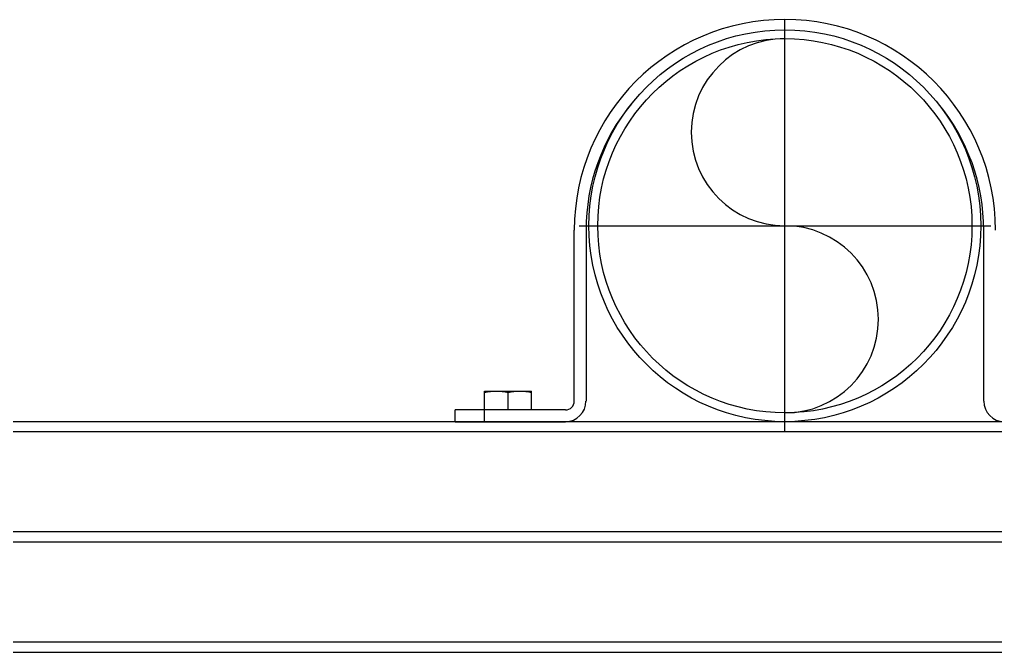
# Model space of a CAD drawing. Extents: x 1031190 to 1725648, y 733081 to 1571294.
# Drawn here: x 1159241 to 1161956, y 1234664 to 1236424 of the extents above; entities that cross this region are included whole.
import ezdxf

# ---------------------------------------------------------------- set-up
doc = ezdxf.new("R2010")
doc.units = 0
doc.header["$LTSCALE"] = 1000
doc.header["$MEASUREMENT"] = 0
doc.linetypes.add('CENTER', pattern=[8, 5, -1, 1, -1])

msp = doc.modelspace()

# ---------------------------------------------------------------- linework, layer by layer
at = {"color": 0, "linetype": 'CENTER'}
for p, q in [((1161370.3, 1235278.2), (1161370.3, 1236423.3)), ((1160797.7, 1235850.8), (1161942.8, 1235850.8))]:
    msp.add_line(p, q, dxfattribs=at)
at = {"linetype": 'Continuous'}
for p, q in [((1160784.3, 1235363), (1160784.3, 1235838.5)), ((1160817.1, 1235838.5), (1160817.1, 1235363)), ((1161923.5, 1235363), (1161923.5, 1235838.5)), ((1160534.9, 1235390.8), (1160665.8, 1235390.8)), ((1160534.9, 1235338.4), (1160534.9, 1235390.8)), ((1160600.4, 1235338.4), (1160600.4, 1235387.1)), ((1160665.8, 1235338.4), (1160665.8, 1235390.8)), ((1160759.8, 1235338.4), (1160453.2, 1235338.4)), ((1160453.2, 1235305.7), (1160453.2, 1235338.4)), ((1160534.9, 1235305.7), (1160534.9, 1235338.4))]:
    msp.add_line(p, q, dxfattribs=at)
for p, q in [((1162687.2, 1235305.7), (1157140.6, 1235305.7)), ((1162687.2, 1235277.1), (1157140.6, 1235277.1)), ((1163292.6, 1234999.1), (1156535.4, 1234999.1)), ((1163292.6, 1234970.5), (1156535.4, 1234970.5)), ((1162719.9, 1234692.4), (1157107.8, 1234692.4)), ((1162719.9, 1234663.8), (1157107.8, 1234663.8))]:
    msp.add_line(p, q)
at = {"color": 7}
msp.add_line((1160453.2, 1235305.7), (1160759.8, 1235305.7), dxfattribs=at)
at = {"linetype": 'Continuous'}
for radius in [545, 520.5]:
    msp.add_circle((1161370.3, 1235850.8), radius, dxfattribs=at)
for centre, radius, start, end in [((1161370.3, 1235838.5), 585.9, 0, 180), ((1161370.3, 1235838.5), 553.2, 140.5165, 180), ((1161370.3, 1235838.5), 553.2, 0, 39.4835), ((1160759.8, 1235363), 57.2, 270, 0), ((1160759.8, 1235363), 24.5, 270, 0), ((1161980.7, 1235363), 57.2, 180, 270)]:
    msp.add_arc(centre, radius, start, end, dxfattribs=at)
for centre, start, end in [((1161370.3, 1236111), 90, 270), ((1161370.3, 1235590.5), 270, 90)]:
    msp.add_arc(centre, 260.3, start, end)
for points in [[(1160534.9, 1235387.1), (1160545.7, 1235389.3), (1160556.7, 1235390.8), (1160567.6, 1235390.8)], [(1160567.6, 1235390.8), (1160578.6, 1235390.8), (1160589.6, 1235389.3), (1160600.4, 1235387.1)], [(1160600.4, 1235387.1), (1160611.1, 1235389.3), (1160622.1, 1235390.8), (1160633.1, 1235390.8)], [(1160633.1, 1235390.8), (1160644, 1235390.8), (1160655, 1235389.3), (1160665.8, 1235387.1)]]:
    msp.add_open_spline(points, degree=3, dxfattribs=at)

doc.saveas('drawing.dxf')
